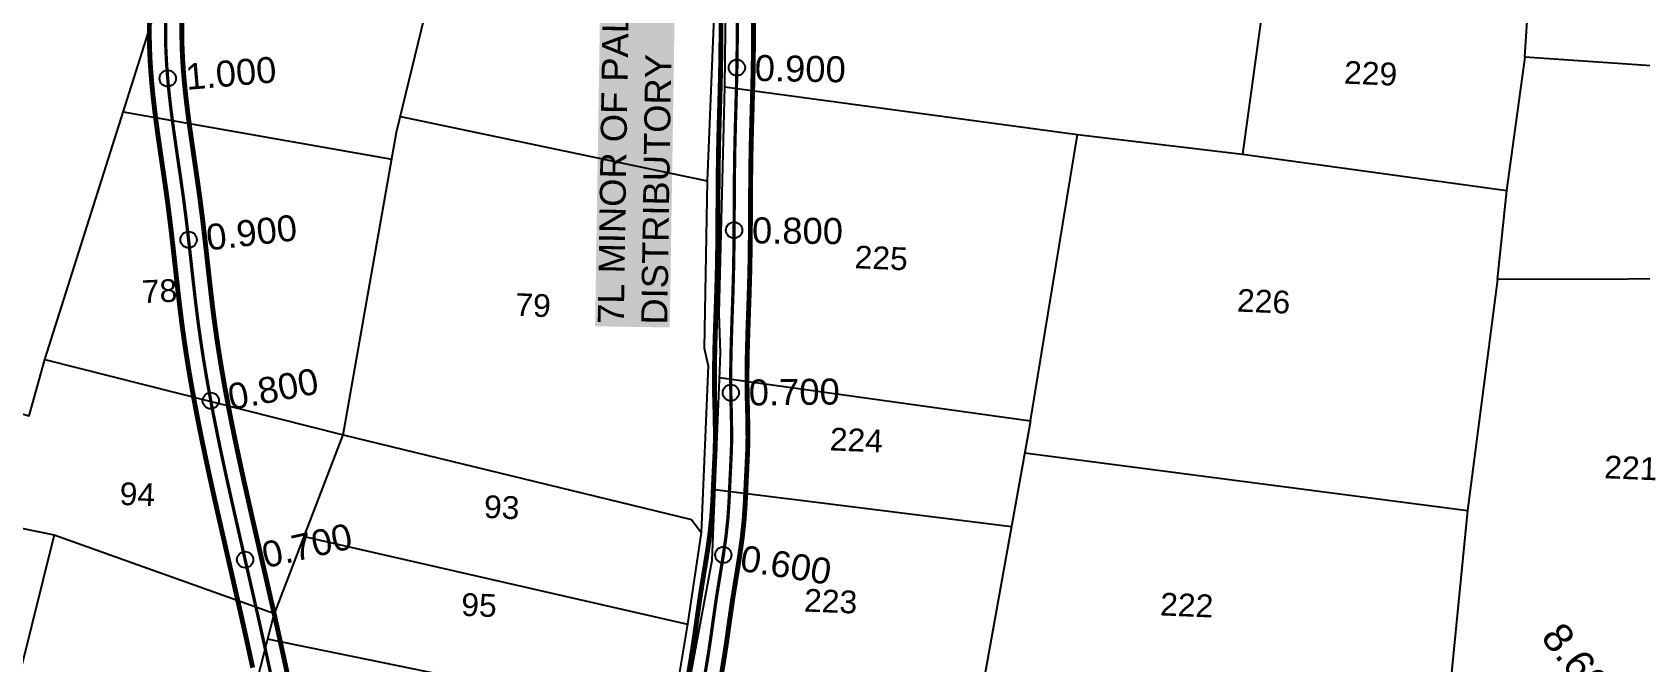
# Model space of a CAD drawing. Header units: inches. Extents: x 202960 to 225017, y 1602563 to 1608916.
# Drawn here: x 204984 to 205973, y 1605316 to 1605704 of the extents above; entities that cross this region are included whole.
import ezdxf
from ezdxf.enums import TextEntityAlignment as Align

# ---------------------------------------------------------------- set-up
doc = ezdxf.new("R2010")
doc.units = ezdxf.units.IN
doc.header["$MEASUREMENT"] = 0
doc.header["$PDMODE"] = 32
doc.header["$PDSIZE"] = 10
doc.linetypes.add('HIDDEN2', pattern=[0.1875, 0.125, -0.0625])
for name, color, linetype in [('CANAL1', 7, 'Continuous'), ('CHANAGE', 1, 'Continuous'), ('CSMark', 72, 'Continuous'), ('PLOTS', 7, 'Continuous'), ('PLOTS NO', 7, 'Continuous'), ('STRUCTURE', 5, 'Continuous')]:
    doc.layers.add(name, color=color, linetype=linetype)
doc.styles.add('FONT1', font='Arial')
doc.styles.get("Standard").update_dxf_attribs({"font": 'arial.ttf'})

msp = doc.modelspace()

# ---------------------------------------------------------------- linework, layer by layer
at = {"layer": 'CANAL1', "color": 200, "linetype": 'ByBlock', "ltscale": 40, "const_width": 3}
for points in [[(205119.5464076448, 1605312.98820571), (205117.9518198385, 1605320.346271778), (205116.4899396396, 1605327.031373959), (205114.7186895467, 1605335.038202373), (205113.0768337414, 1605342.380267221), (205111.4207484654, 1605349.72354207), (205109.7532427985, 1605357.068265559), (205108.0762412778, 1605364.41858267), (205106.3943922572, 1605371.766713665), (205104.709217376, 1605379.118623), (205103.0234203045, 1605386.475087581), (205101.339708879, 1605393.836884794), (205099.9112778924, 1605400.103312662), (205097.9878386057, 1605408.587867593), (205096.3274409439, 1605415.974869836), (205094.6826353019, 1605423.370812445), (205093.0573839752, 1605430.776693311), (205091.4557685776, 1605438.193018934), (205089.8818790944, 1605445.620298163), (205088.3398140174, 1605453.059041758), (205086.8336804885, 1605460.509761864), (205085.3675944484, 1605467.972971422), (205083.9456807817, 1605475.449183507), (205082.5720734524, 1605482.938910586), (205081.2509156202, 1605490.442663701), (205079.9863597284, 1605497.960951573), (205078.7825675537, 1605505.494279633), (205077.6422447291, 1605513.052862822), (205076.1635813805, 1605523.659817541), (205075.5768515198, 1605528.189377122), (205074.6490493052, 1605535.743411262), (205073.7703316213, 1605543.286844197), (205073.1590440132, 1605548.700738141), (205072.0927941014, 1605558.312611922), (205071.2645579272, 1605565.800715399), (205070.42716009, 1605573.270236653), (205069.5680721749, 1605580.724867477), (205068.675893467, 1605588.159354364), (205067.3974859563, 1605598.169158725), (205066.7396288215, 1605603.020334857), (205065.6874928972, 1605610.481071884), (205064.6006046304, 1605617.9643107), (205063.4982413582, 1605625.471437905), (205062.3979528327, 1605633.016693415), (205061.3218167743, 1605640.584838003), (205060.2892035984, 1605648.180435289), (205059.3204007513, 1605655.803194205), (205058.4358969931, 1605663.452877037), (205057.6563918769, 1605671.129270485), (205057.0028051023, 1605678.832147822), (205056.4962836262, 1605686.561221497), (205056.1582038006, 1605694.31608588), (205056.0101652137, 1605702.096150598), (205056.0739724422, 1605709.900565989)], [(205140.6865547823, 1605309.822261796), (205139.0954789673, 1605317.211235979), (205137.4941232972, 1605324.600531677), (205136.0230603605, 1605331.327626041), (205134.2416255687, 1605339.380493768), (205132.5908179157, 1605346.762589565), (205130.9275903785, 1605354.13753403), (205129.2545477861, 1605361.506645555), (205127.5751795101, 1605368.867336182), (205125.8902511049, 1605376.228942681), (205124.2036548399, 1605383.587057621), (205122.5181009536, 1605390.942461125), (205120.8362955178, 1605398.295932835), (205119.4137221075, 1605404.536687338), (205117.4969634178, 1605412.991773237), (205115.8455554438, 1605420.338780939), (205114.2117532875, 1605427.685245879), (205112.5996631068, 1605435.031154557), (205111.0132717412, 1605442.376984866), (205109.4565576585, 1605449.723212346), (205107.9334908205, 1605457.070310634), (205106.4480325383, 1605464.418751975), (205105.0041353247, 1605471.76900782), (205103.6057427482, 1605479.121549486), (205102.2567892983, 1605486.476848899), (205100.9612002684, 1605493.83537941), (205099.7228916685, 1605501.197616689), (205098.5457701753, 1605508.564039699), (205097.435198609, 1605515.925417889), (205095.9854186194, 1605526.325182459), (205095.4196309932, 1605530.693067808), (205094.5074951402, 1605538.119548653), (205093.6400880445, 1605545.565884801), (205093.0349559868, 1605550.925261859), (205091.9708625367, 1605560.517695884), (205091.1416995549, 1605568.014187954), (205090.2992025116, 1605575.529193716), (205089.4311941891, 1605583.06123029), (205088.5243696698, 1605590.617760095), (205087.2265140437, 1605600.779841275), (205086.5510918622, 1605605.760545736), (205085.4857613782, 1605613.314845903), (205084.3906787054, 1605620.854503303), (205083.2860405699, 1605628.377122396), (205082.1937712826, 1605635.867454326), (205081.1312671865, 1605643.339729381), (205080.1186319294, 1605650.788375002), (205079.175052128, 1605658.212673316), (205078.3195130855, 1605665.611853099), (205077.5707893122, 1605672.98511871), (205076.9474351714, 1605680.331687936), (205076.4677777695, 1605687.65083939), (205076.1499148176, 1605694.941969762), (205076.0117207909, 1605702.204660484), (205076.0708651757, 1605709.43875228)], [(205387.0918535751, 1605307.425608556), (205389.580376401, 1605322.526804601), (205390.9951021572, 1605331.886715226), (205392.5835123134, 1605343.237789941), (205394.5001995825, 1605356.682217812), (205395.6978045901, 1605364.300630119), (205397.4113687559, 1605374.731139855), (205399.0562672878, 1605385.039798729), (205400.4884699016, 1605395.226266795), (205401.5929565915, 1605405.535107987), (205402.2593627306, 1605415.545952711), (205402.9166472741, 1605430.106032665), (205403.2352382002, 1605436.546178541), (205403.7092988131, 1605446.953525841), (205403.8894270335, 1605454.662984228), (205403.7167139361, 1605467.488915384), (205403.3925526471, 1605479.414997957), (205403.2858031499, 1605488.756104989), (205403.3474752955, 1605499.457138338), (205403.5583873185, 1605510.118778696), (205403.8687474435, 1605520.734381956), (205404.2293767689, 1605531.302703939), (205404.5917819477, 1605541.824293429), (205404.9725422065, 1605554.828269557), (205405.1376445014, 1605562.769793287), (205405.284024734, 1605573.254861994), (205405.373876121, 1605583.760240542), (205405.4339030657, 1605594.292834385), (205405.4908922555, 1605604.84787942), (205405.571922344, 1605615.43549283), (205405.7664234264, 1605629.696056015), (205405.9116453784, 1605636.651969943), (205406.1822757108, 1605647.233164474), (205406.481120688, 1605657.790227798), (205406.7724319506, 1605668.30612091), (205407.0399632209, 1605679.694014432), (205407.2000759074, 1605689.27091219), (205407.3085820206, 1605699.753250075), (205407.3572657023, 1605710.243919914)], [(205406.8121464249, 1605304.091391444), (205409.3358702686, 1605319.40619914), (205410.7868978428, 1605329.006284774), (205412.3869525842, 1605340.440573863), (205414.2798004175, 1605353.717782188), (205415.4444522584, 1605361.126567106), (205417.1542747433, 1605371.534301133), (205418.8356462672, 1605382.071538017), (205420.3395543324, 1605392.76800745), (205421.5220434085, 1605403.804892013), (205422.2293827826, 1605414.430641424), (205422.8943527259, 1605429.160967335), (205423.2127426483, 1605435.59705003), (205423.6986659089, 1605446.26482541), (205423.8925729665, 1605454.564015772), (205423.7130549556, 1605467.895289915), (205423.3894473529, 1605479.801002043), (205423.2864617476, 1605488.812749994), (205423.346335355, 1605499.201710254), (205423.552606351, 1605509.628745875), (205423.8587785065, 1605520.101103211), (205424.2177427187, 1605530.620628683), (205424.5817043302, 1605541.187375754), (205424.9664577935, 1605554.327730443), (205425.1347427458, 1605562.422341981), (205425.2828307949, 1605573.029739869), (205425.3733886967, 1605583.617723761), (205425.4335782692, 1605594.178853023), (205425.4904790463, 1605604.717356574), (205425.5708785958, 1605615.222582052), (205425.7635765737, 1605629.350943984), (205425.9063078087, 1605636.187556296), (205426.1750395526, 1605646.694519188), (205426.4731123064, 1605657.224302777), (205426.7659271923, 1605667.794341911), (205427.0360367791, 1605679.291985568), (205427.1983455486, 1605689.000238698), (205427.3081016714, 1605699.603334974), (205427.3572704229, 1605710.198530751)]]:
    msp.add_lwpolyline(points, dxfattribs=at)
at = {"layer": 'CANAL1', "color": 1, "linetype": 'HIDDEN2', "ltscale": 40, "const_width": 2}
for points in [[(205130.909251089, 1605307.723611637), (205129.320943306, 1605315.099720845), (205127.7229715679, 1605322.473401728), (205126.2565, 1605329.1795), (205124.4801575577, 1605337.20934807), (205122.8338258285, 1605344.571428393), (205121.174169422, 1605351.93053805), (205119.5038952923, 1605359.287455557), (205117.8257103939, 1605366.642959426), (205116.1423216811, 1605373.997828173), (205114.456436108, 1605381.35284031), (205112.770760629, 1605388.708774353), (205111.0880021984, 1605396.066408814), (205109.6625, 1605402.32), (205107.7424010118, 1605410.789820415), (205106.0864981939, 1605418.156825388), (205104.4471942947, 1605425.528029162), (205102.828523541, 1605432.903923934), (205101.2345201594, 1605440.2850019), (205099.6692183765, 1605447.671755255), (205098.1366524189, 1605455.064676196), (205096.6408565134, 1605462.464256919), (205095.1858648865, 1605469.870989621), (205093.775711765, 1605477.285366496), (205092.4144313753, 1605484.707879743), (205091.1060579443, 1605492.139021555), (205089.8546256985, 1605499.579284131), (205088.6641688645, 1605507.029159666), (205087.5387216691, 1605514.489140355), (205086.0745, 1605524.9925), (205085.4982412565, 1605529.441222465), (205084.5782722227, 1605536.931479958), (205083.7052098329, 1605544.426364499), (205083.097, 1605549.813), (205082.031828319, 1605559.415153903), (205081.2031287411, 1605566.907451677), (205080.3631813008, 1605574.399715185), (205079.499633182, 1605581.893048883), (205078.6001315684, 1605589.38855723), (205077.312, 1605599.4745), (205076.6453603419, 1605604.390440297), (205075.5866271377, 1605611.897958894), (205074.4956416679, 1605619.409407001), (205073.392140964, 1605626.924280151), (205072.2958620577, 1605634.442073871), (205071.2265419804, 1605641.962283692), (205070.2039177639, 1605649.484405146), (205069.2477264396, 1605657.007933761), (205068.3777050393, 1605664.532365068), (205067.6135905946, 1605672.057194597), (205066.9751201369, 1605679.581917879), (205066.4820306978, 1605687.106030444), (205066.1540593091, 1605694.629027821), (205066.0109430023, 1605702.150405541), (205066.072418809, 1605709.669659135)], [(205396.952, 1605305.7585), (205399.4581233348, 1605320.966501871), (205400.891, 1605330.4465), (205402.4852324488, 1605341.839181902), (205404.39, 1605355.2), (205405.5711284242, 1605362.713598613), (205407.2828217496, 1605373.132720494), (205408.9459567775, 1605383.555668373), (205410.414012117, 1605393.997137122), (205411.5575, 1605404.67), (205412.2443727566, 1605414.988297068), (205412.9055, 1605429.6335), (205413.2239904243, 1605436.071614285), (205413.703982361, 1605446.609175626), (205413.891, 1605454.6135), (205413.7148844459, 1605467.69210265), (205413.391, 1605479.608), (205413.2861324488, 1605488.784427492), (205413.3469053253, 1605499.329424296), (205413.5554968347, 1605509.873762286), (205413.863762975, 1605520.417742583), (205414.2235597438, 1605530.961666311), (205414.586743139, 1605541.505834591), (205414.9695, 1605554.578), (205415.1361936236, 1605562.596067634), (205415.2834277645, 1605573.142300932), (205415.3736324089, 1605583.688982152), (205415.4337406674, 1605594.235843704), (205415.4906856509, 1605604.782617997), (205415.5714004699, 1605615.329037441), (205415.765, 1605629.5235), (205415.9089765935, 1605636.419763119), (205416.1786576317, 1605646.963841831), (205416.4771164972, 1605657.507265287), (205416.7691795714, 1605668.05023141), (205417.038, 1605679.493), (205417.199210728, 1605689.135575444), (205417.308341846, 1605699.678292525), (205417.3572680626, 1605710.221225332)]]:
    msp.add_lwpolyline(points, dxfattribs=at)
at = {"layer": 'CSMark'}
for p in [(205417.0808186464, 1605682.054132461), (205067.3326357403, 1605675.368401103), (205415.3598100572, 1605582.072879819), (205080.1550182609, 1605576.206024628), (205413.3625085888, 1605482.101138874), (205093.7970852735, 1605477.172987744), (205114.8967929609, 1605379.431695691), (205408.7527325404, 1605382.344722708)]:
    msp.add_point(p, dxfattribs=at)
at = {"layer": 'PLOTS'}
for points in [[(205344.7737540276, 1604890.795756213), (205370.0142981947, 1605174.052584987), (205385.5506077127, 1605291.212904535), (205401.8773780213, 1605379.195715864), (205406.573136922, 1605495.532633572), (205407.0191573201, 1605506.582740583), (205406.2293788035, 1605530.79517622), (205409.6453595264, 1605670.258599991), (205410.5175585557, 1605739.787616578), (205407.3814739254, 1605756.126253976), (205409.5854384345, 1605810.729235763), (205412.6532419375, 1605886.733734974), (205419.4233288734, 1605968.49168415), (205439.0277177291, 1606104.017665333), (205452.9880273273, 1606195.770916605), (205447.0276583426, 1606220.16841202), (205437.6178945533, 1606348.235783244)], [(204823.6585402008, 1605512.421312829), (204982.2029133854, 1605467.970522097), (204991.9013488661, 1605502.562311103), (205058.1467720223, 1605712.261579929), (205071.6574728228, 1605787.800434084), (205095.6637915537, 1605877.506576535), (205119.0900072659, 1605949.1665224), (205016.9159842498, 1605974.157901783)], [(205984.1722637861, 1605891.359175672), (206028.6724160054, 1605884.141639855), (206031.2874010929, 1605875.194369359), (206097.4137161632, 1605847.649619648), (206096.7441139079, 1605831.060296363), (206071.7063091554, 1605810.736976812), (206062.7358985406, 1605731.105084955), (206133.8114255003, 1605711.746765502), (206131.5786430493, 1605694.728761667), (206127.164882976, 1605684.831027208), (206015.0494232305, 1605680.773170415), (205901.1879004483, 1605688.538761649), (205903.5598246351, 1605723.316654497), (205916.3556834928, 1605782.868444185), (205941.4157122003, 1605817.940990985)], [(205058.596900262, 1604988.229509791), (205063.3976664491, 1605036.953249521), (205088.3438621336, 1605172.675006419), (205132.4655048313, 1605345.083646984), (205175.1859621806, 1605456.280188404), (205207.9589907518, 1605642.398839791), (205238.1734808813, 1605767.122768996), (205071.6574728228, 1605787.800434084)], [(205743.7688104062, 1605745.344590163), (205727.8052875252, 1605628.741463532), (205890.2069861096, 1605606.507898223), (205901.4360304954, 1605688.528746265)], [(205403.5744713717, 1605728.722341532), (205398.8789030237, 1605612.390144747), (205396.8821621752, 1605509.427141017), (205399.3425584094, 1605498.642738775), (205395.2077549553, 1605396.203431445), (205386.742890893, 1605339.776511347), (205375.9559518043, 1605274.48811077), (205357.5706215485, 1605115.670208566), (205343.8538596006, 1604989.067484625), (205339.5307753754, 1604940.62630722), (205332.1634038338, 1604758.100475958), (205336.6934022097, 1604713.647554197), (205333.6534829214, 1604638.333883379), (205319.8746663997, 1604597.316066748), (205304.6359271867, 1604551.952242521), (205291.9753761114, 1604552.463265991), (205242.6626130155, 1604452.717004592), (205241.7946969751, 1604441.678938501)], [(205409.6453595264, 1605670.258599991), (205626.3221161318, 1605640.929121258), (205727.8052875252, 1605628.741463532)], [(205040.0223319776, 1605654.888834097), (205205.0416350215, 1605625.831121218)], [(205210.290466826, 1605652.023058355), (205398.8789030237, 1605612.390144747)], [(205406.4050059061, 1605491.367205879), (205597.4640054894, 1605464.835521244), (205626.3221161318, 1605640.929121258)], [(206130.007796456, 1605530.82588851), (206056.0858323747, 1605571.238980412), (206045.0853522923, 1605552.192437549), (205884.5495053862, 1605551.640768042), (205890.2069861097, 1605606.507898223)], [(205884.5495053862, 1605551.640768042), (205866.0243412972, 1605409.583288833)], [(204991.9013488661, 1605502.562311103), (205175.1859621806, 1605456.280188404)], [(205597.4640054894, 1605464.835521244), (205561.500307748, 1605264.21611164), (205624.6303968189, 1605257.222278127), (205593.8767267959, 1605068.230659815), (205652.1105699955, 1605023.256411698), (205686.6925241263, 1604974.453053836), (205665.7075828002, 1604873.381889521), (205627.5644933301, 1604881.301363883), (205617.848094632, 1604829.568260303)], [(205175.1859621806, 1605456.280188404), (205389.13799561, 1605404.159221608), (205395.2077549553, 1605396.203431445)], [(205593.9202926321, 1605445.067320922), (205866.0650172488, 1605409.57798444), (205848.0979120251, 1605226.527967272), (205624.6303968189, 1605257.222278127)], [(205403.6247464565, 1605422.486579417), (205585.8199071004, 1605399.880238809)], [(204920.1823909006, 1605410.390430467), (204997.6396869626, 1605394.742954166), (204948.4799850525, 1605197.344513863)], [(204997.6396869626, 1605394.742954166), (205132.9022709907, 1605346.22050013)], [(205151.1567010424, 1605393.734726646), (205386.742890893, 1605339.776511347)], [(205376.813275151, 1605279.677096229), (205128.7361187078, 1605330.510789938)]]:
    msp.add_lwpolyline(points, dxfattribs=at)

# ---------------------------------------------------------------- texts
at = {"layer": 'CHANAGE', "style": 'FONT1'}
for s, rotation, p in [('1.000', 4.849912725462895, (205078.2932511853, 1605676.298405977)), ('0.900', 359.0421818629936, (205428.079281648, 1605681.870253144)), ('0.900', 6.573890826193439, (205091.0826936821, 1605577.46535377)), ('0.800', 359.5099672217799, (205426.3594077434, 1605581.978801426)), ('0.800', 10.7685689042816, (205104.6033741277, 1605479.228254443)), ('0.700', 0.6547434889735269, (205424.3617903728, 1605482.226837864)), ('0.700', 12.91008748000168, (205125.6187335719, 1605381.889334707)), ('0.600', 350.9340403762437, (205419.6153161054, 1605380.611437304))]:
    msp.add_text(s, height=16, rotation=rotation, dxfattribs=at).set_placement(p, align=Align.MIDDLE_LEFT)
at = {"layer": 'CSMark', "color": 1}
msp.add_text('8.600', height=17.99999999999998, rotation=307.7149516357869, dxfattribs=at).set_placement((205917.6862514993, 1605337.010498842), align=Align.MIDDLE_LEFT)
at = {"layer": 'PLOTS NO'}
for s, rotation, p in [('229', 357.6885996007641, (205789.9525446428, 1605672.221124695)), ('225', 357.6885996007641, (205489.2005615872, 1605558.670789956)), ('78', 2.450713358488177, (205051.7125948876, 1605537.201450549)), ('79', 357.6885996007641, (205280.7103252082, 1605529.391237166)), ('226', 357.6885996007641, (205724.1980669855, 1605532.024551338)), ('224', 357.6885996007641, (205473.9490669438, 1605446.667349756)), ('221', 357.6885996007641, (205949.8534872458, 1605429.523695888)), ('94', 357.6885996007641, (205037.5762357739, 1605413.117253981)), ('93', 357.6885996007641, (205261.4524311569, 1605405.127439219)), ('95', 357.6885996007641, (205247.4987320805, 1605344.955548101)), ('223', 357.6885996007641, (205458.1446862679, 1605347.557514136)), ('222', 357.6885996007641, (205676.952940258, 1605345.160514977))]:
    msp.add_text(s, height=14, rotation=rotation, dxfattribs=at).set_placement(p)
at = {"layer": 'STRUCTURE', "color": 5, "insert": (205331.573893827, 1605524.537415702), "char_height": 15.99999999999999, "width": 273.3965880014977, "attachment_point": 1, "rotation": 89.10203662935041, "style": 'FONT1', "bg_fill": 1, "box_fill_scale": 1.1, "bg_fill_color": 7, "bg_fill_true_color": 16777215, "bg_fill_transparency": 0}
msp.add_mtext('{\\C1;7L MINOR OF PALURU DISTRIBUTORY}', dxfattribs=at)

doc.saveas('drawing.dxf')
